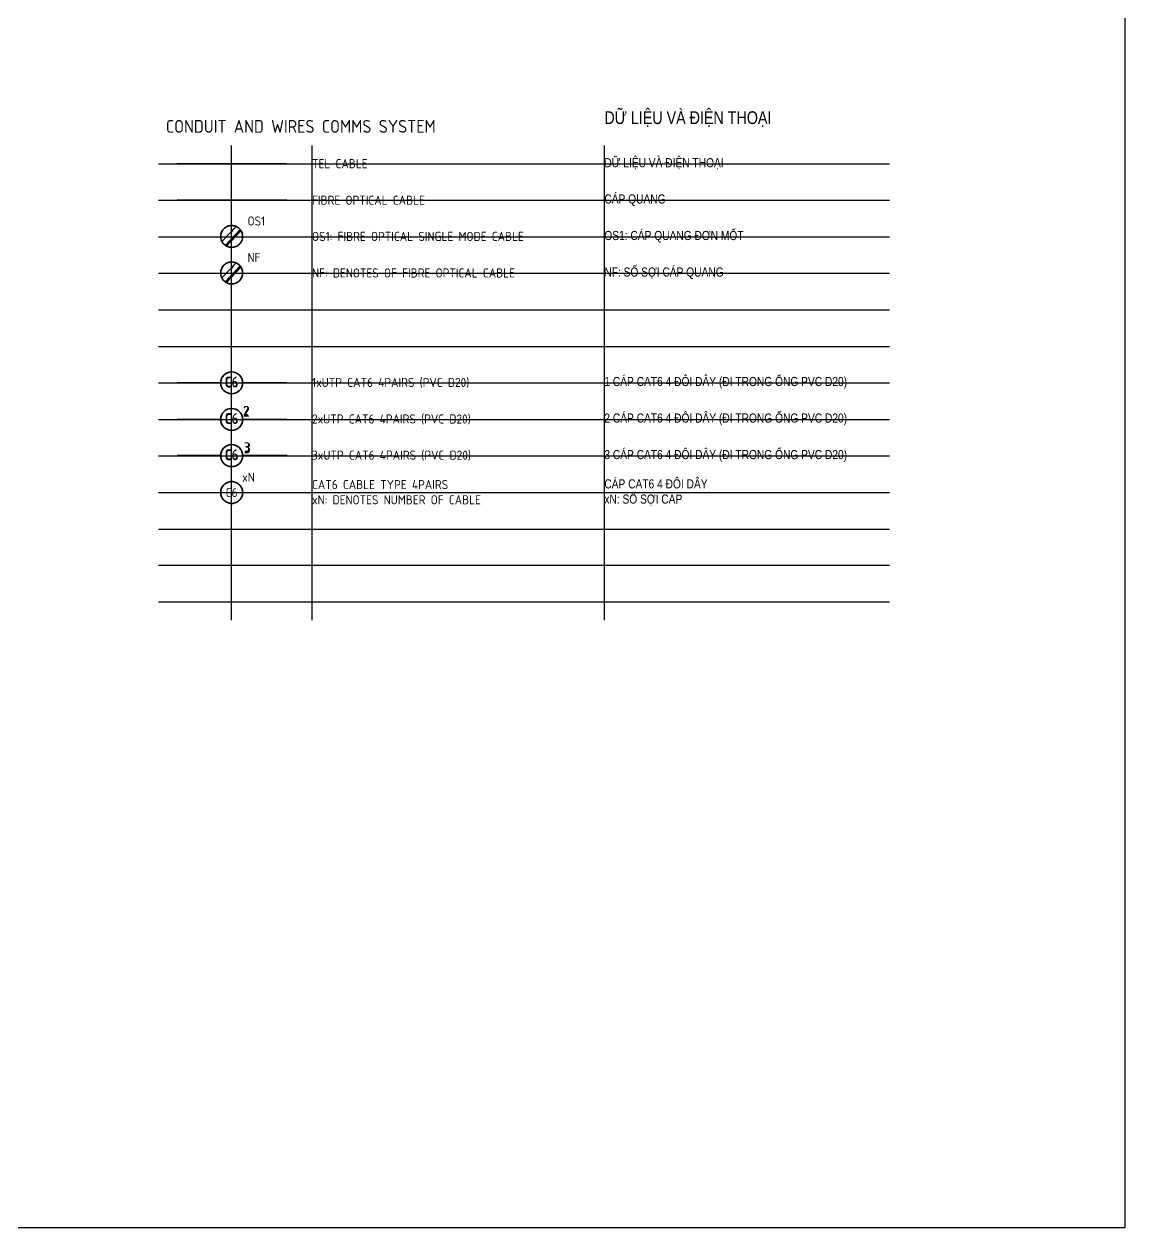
# Model space of a CAD drawing. Header units: millimetres. Extents: x -197 to 1453, y -101 to 618.
# Drawn here: x 1151.8 to 1453.1, y -101.4 to 228.2 of the extents above; entities that cross this region are included whole.
import ezdxf

# ---------------------------------------------------------------- set-up
doc = ezdxf.new("R2010")
doc.units = ezdxf.units.MM
doc.linetypes.add('HC-B_EC0-112 ZONE B-TELEPHONE & DATA SYSTEM SCHEMATIC (200529)$0$xx-219010-E-00-Coms-Conduit & Wire Legends$0$GEC-COMM_CENTER', pattern=[50.8, 31.75, -6.35, 6.35, -6.35])
for name, color, linetype, lineweight in [('HC-B_EC0-112 ZONE B-TELEPHONE & DATA SYSTEM SCHEMATIC (200529)$0$xx-219010-E-00-Coms-Conduit & Wire Legends$0$GEC-E-COMS-CONDUIT', 5, 'HC-B_EC0-112 ZONE B-TELEPHONE & DATA SYSTEM SCHEMATIC (200529)$0$xx-219010-E-00-Coms-Conduit & Wire Legends$0$GEC-COMM_CENTER', 35), ('HC-B_EC0-112 ZONE B-TELEPHONE & DATA SYSTEM SCHEMATIC (200529)$0$xx-219010-E-00-Coms-Conduit & Wire Legends$0$GEC-E-COMS-CONDUIT @ 1', 5, 'HC-B_EC0-112 ZONE B-TELEPHONE & DATA SYSTEM SCHEMATIC (200529)$0$xx-219010-E-00-Coms-Conduit & Wire Legends$0$GEC-COMM_CENTER', 35), ('HC-B_EC0-112 ZONE B-TELEPHONE & DATA SYSTEM SCHEMATIC (200529)$0$xx-219010-E-00-Coms-Conduit & Wire Legends$0$GEC-E-COMS-CONDUIT @ 1.1', 5, 'HC-B_EC0-112 ZONE B-TELEPHONE & DATA SYSTEM SCHEMATIC (200529)$0$xx-219010-E-00-Coms-Conduit & Wire Legends$0$GEC-COMM_CENTER', 35), ('HC-B_EC0-112 ZONE B-TELEPHONE & DATA SYSTEM SCHEMATIC (200529)$0$xx-219010-E-00-Coms-Conduit & Wire Legends$0$GEC-E-COMS-CONDUIT @ 1.2', 5, 'HC-B_EC0-112 ZONE B-TELEPHONE & DATA SYSTEM SCHEMATIC (200529)$0$xx-219010-E-00-Coms-Conduit & Wire Legends$0$GEC-COMM_CENTER', 35)]:
    doc.layers.add(name, color=color, linetype=linetype, lineweight=lineweight)
doc.layers.add('HC-B_EC0-112 ZONE B-TELEPHONE & DATA SYSTEM SCHEMATIC (200529)$0$xx-219010-E-00-Coms-Conduit & Wire Legends$0$GEC-G-ANNO-TEXT-EN', color=6, linetype='Continuous')
doc.layers.add('HC-B_EC0-112 ZONE B-TELEPHONE & DATA SYSTEM SCHEMATIC (200529)$0$xx-219010-E-00-Coms-Conduit & Wire Legends$0$GEC-G-ANNO-TEXT-VN', color=7, linetype='Continuous')
doc.layers.add('HC-B_EC0-112 ZONE B-TELEPHONE & DATA SYSTEM SCHEMATIC (200529)$0$xx-219010-E-00-Coms-Conduit & Wire Legends$0$GEC-G-LEGENDS-EXT LINES', color=251, linetype='Continuous', plot=False)
doc.styles.add('HC-B_EC0-112 ZONE B-TELEPHONE & DATA SYSTEM SCHEMATIC (200529)$0$xx-219010-E-00-Coms-Conduit & Wire Legends$0$GEC-EN_Text Style-2.5mm-Isocp', font='isocp.shx', dxfattribs={"height": 2.5})
doc.styles.add('HC-B_EC0-112 ZONE B-TELEPHONE & DATA SYSTEM SCHEMATIC (200529)$0$xx-219010-E-00-Coms-Conduit & Wire Legends$0$GEC-VN_Text Style-Arial-2.5mm-WF0.8', font='arial_0.ttf', dxfattribs={"width": 0.8, "height": 2.5})
doc.styles.add('HC-B_EC0-112 ZONE B-TELEPHONE & DATA SYSTEM SCHEMATIC (200529)$0$xx-219010-E-00-Coms-Conduit & Wire Legends$0$Standard', font='arial_0.ttf')
doc.linetypes.add('HC-B_EC0-112 ZONE B-TELEPHONE & DATA SYSTEM SCHEMATIC (200529)$0$xx-219010-E-00-Coms-Conduit & Wire Legends$0$GEC-E_Power_FO', pattern='A,12.7,-5.08,["FO",HC-B_EC0-112 ZONE B-TELEPHONE & DATA SYSTEM SCHEMATIC (200529)$0$xx-219010-E-00-Coms-Conduit & Wire Legends$0$GEC-EN_Text Style-2.5mm-Isocp,S=1.15,R=0,X=-2.54,Y=-1.27],-4', length=21.78)
doc.linetypes.add('HC-B_EC0-112 ZONE B-TELEPHONE & DATA SYSTEM SCHEMATIC (200529)$0$xx-219010-E-00-Coms-Conduit & Wire Legends$0$GEC-E_Power_P', pattern='A,12.7,-5.08,["P",HC-B_EC0-112 ZONE B-TELEPHONE & DATA SYSTEM SCHEMATIC (200529)$0$xx-219010-E-00-Coms-Conduit & Wire Legends$0$GEC-EN_Text Style-2.5mm-Isocp,S=1.15,R=0,X=-2.54,Y=-1.27],-2', length=19.78)
doc.dimstyles.new('HC-B_EC0-112 ZONE B-TELEPHONE & DATA SYSTEM SCHEMATIC (200529)$0$xx-219010-E-00-Coms-Conduit & Wire Legends$0$Standard', dxfattribs={"dimtxt": 0.18, "dimasz": 0.18, "dimexe": 0.18, "dimexo": 0.0625, "dimgap": 0.09, "dimtad": 0, "dimtih": 1, "dimtoh": 1, "dimdec": 4, "dimzin": 0, "dimdsep": 46, "dimtxsty": 'HC-B_EC0-112 ZONE B-TELEPHONE & DATA SYSTEM SCHEMATIC (200529)$0$xx-219010-E-00-Coms-Conduit & Wire Legends$0$Standard', "dimcen": 0.09, "dimadec": 0, "dimazin": 0, "dimtfac": 1, "dimtdec": 4, "dimtofl": 0, "dimtmove": 0, "dimatfit": 3, "dimfxl": 1, "dimtolj": 1, "dimtzin": 0, "dimarcsym": 0})

# ---------------------------------------------------------------- blocks, each defined once
blk = doc.blocks.new('HC-B_EC0-112 ZONE B-TELEPHONE & DATA SYSTEM SCHEMATIC (200529)$0$xx-219010-E-00-Coms-Conduit & Wire Legends$0$GEC-G_LEGENDS-LINES')
at = {"layer": 'HC-B_EC0-112 ZONE B-TELEPHONE & DATA SYSTEM SCHEMATIC (200529)$0$xx-219010-E-00-Coms-Conduit & Wire Legends$0$GEC-G-LEGENDS-EXT LINES'}
for p, q in [((2, -10), (2, 0)), ((0, -5), (80, -5))]:
    blk.add_line(p, q, dxfattribs=at)
blk = doc.blocks.new('HC-B_EC0-112 ZONE B-TELEPHONE & DATA SYSTEM SCHEMATIC (200529)$0$xx-219010-E-00-Coms-Conduit & Wire Legends$0$GEC-G_LEGENDS-LINES.1')
at = {"layer": 'HC-B_EC0-112 ZONE B-TELEPHONE & DATA SYSTEM SCHEMATIC (200529)$0$xx-219010-E-00-Coms-Conduit & Wire Legends$0$GEC-G-LEGENDS-EXT LINES'}
for p, q in [((20, -10), (20, 0)), ((0, -5), (40, -5))]:
    blk.add_line(p, q, dxfattribs=at)
blk = doc.blocks.new('*U155')
at = {"layer": 'HC-B_EC0-112 ZONE B-TELEPHONE & DATA SYSTEM SCHEMATIC (200529)$0$xx-219010-E-00-Coms-Conduit & Wire Legends$0$GEC-E-COMS-CONDUIT @ 1', "color": 7, "linetype": 'Continuous', "true_color": 0xffffff, "insert": (20, -71.24), "char_height": 2.5, "width": 5.2168, "attachment_point": 5, "style": 'HC-B_EC0-112 ZONE B-TELEPHONE & DATA SYSTEM SCHEMATIC (200529)$0$xx-219010-E-00-Coms-Conduit & Wire Legends$0$GEC-EN_Text Style-2.5mm-Isocp'}
blk.add_mtext('C6', dxfattribs=at)
at = {"layer": 'HC-B_EC0-112 ZONE B-TELEPHONE & DATA SYSTEM SCHEMATIC (200529)$0$xx-219010-E-00-Coms-Conduit & Wire Legends$0$GEC-E-COMS-CONDUIT @ 1.1', "color": 7, "linetype": 'Continuous', "true_color": 0xffffff, "insert": (20, -71.24), "char_height": 2.75, "width": 5.7385, "attachment_point": 5, "style": 'HC-B_EC0-112 ZONE B-TELEPHONE & DATA SYSTEM SCHEMATIC (200529)$0$xx-219010-E-00-Coms-Conduit & Wire Legends$0$GEC-EN_Text Style-2.5mm-Isocp'}
blk.add_mtext('C6', dxfattribs=at)
at = {"layer": 'HC-B_EC0-112 ZONE B-TELEPHONE & DATA SYSTEM SCHEMATIC (200529)$0$xx-219010-E-00-Coms-Conduit & Wire Legends$0$GEC-E-COMS-CONDUIT @ 1.2', "color": 7, "linetype": 'Continuous', "true_color": 0xffffff, "insert": (20, -71.24), "char_height": 3, "width": 6.2602, "attachment_point": 5, "style": 'HC-B_EC0-112 ZONE B-TELEPHONE & DATA SYSTEM SCHEMATIC (200529)$0$xx-219010-E-00-Coms-Conduit & Wire Legends$0$GEC-EN_Text Style-2.5mm-Isocp'}
blk.add_mtext('C6', dxfattribs=at)
blk = doc.blocks.new('*U156')
at = {"layer": 'HC-B_EC0-112 ZONE B-TELEPHONE & DATA SYSTEM SCHEMATIC (200529)$0$xx-219010-E-00-Coms-Conduit & Wire Legends$0$GEC-E-COMS-CONDUIT @ 1', "color": 0, "linetype": 'Continuous', "insert": (20, -81.24), "char_height": 2.5, "width": 5.2168, "attachment_point": 5, "style": 'HC-B_EC0-112 ZONE B-TELEPHONE & DATA SYSTEM SCHEMATIC (200529)$0$xx-219010-E-00-Coms-Conduit & Wire Legends$0$GEC-EN_Text Style-2.5mm-Isocp'}
blk.add_mtext('C6', dxfattribs=at)
at = {"layer": 'HC-B_EC0-112 ZONE B-TELEPHONE & DATA SYSTEM SCHEMATIC (200529)$0$xx-219010-E-00-Coms-Conduit & Wire Legends$0$GEC-E-COMS-CONDUIT @ 1.1', "color": 0, "linetype": 'Continuous', "insert": (20, -81.24), "char_height": 2.75, "width": 5.7385, "attachment_point": 5, "style": 'HC-B_EC0-112 ZONE B-TELEPHONE & DATA SYSTEM SCHEMATIC (200529)$0$xx-219010-E-00-Coms-Conduit & Wire Legends$0$GEC-EN_Text Style-2.5mm-Isocp'}
blk.add_mtext('C6', dxfattribs=at)
at = {"layer": 'HC-B_EC0-112 ZONE B-TELEPHONE & DATA SYSTEM SCHEMATIC (200529)$0$xx-219010-E-00-Coms-Conduit & Wire Legends$0$GEC-E-COMS-CONDUIT @ 1.2', "color": 0, "linetype": 'Continuous', "insert": (20, -81.24), "char_height": 3, "width": 6.2602, "attachment_point": 5, "style": 'HC-B_EC0-112 ZONE B-TELEPHONE & DATA SYSTEM SCHEMATIC (200529)$0$xx-219010-E-00-Coms-Conduit & Wire Legends$0$GEC-EN_Text Style-2.5mm-Isocp'}
blk.add_mtext('C6', dxfattribs=at)
blk = doc.blocks.new('*U157')
at = {"layer": 'HC-B_EC0-112 ZONE B-TELEPHONE & DATA SYSTEM SCHEMATIC (200529)$0$xx-219010-E-00-Coms-Conduit & Wire Legends$0$GEC-E-COMS-CONDUIT @ 1', "color": 0, "linetype": 'Continuous', "insert": (20, -91.15), "char_height": 2.5, "width": 5.2168, "attachment_point": 5, "style": 'HC-B_EC0-112 ZONE B-TELEPHONE & DATA SYSTEM SCHEMATIC (200529)$0$xx-219010-E-00-Coms-Conduit & Wire Legends$0$GEC-EN_Text Style-2.5mm-Isocp'}
blk.add_mtext('C6', dxfattribs=at)
at = {"layer": 'HC-B_EC0-112 ZONE B-TELEPHONE & DATA SYSTEM SCHEMATIC (200529)$0$xx-219010-E-00-Coms-Conduit & Wire Legends$0$GEC-E-COMS-CONDUIT @ 1.1', "color": 0, "linetype": 'Continuous', "insert": (20, -91.15), "char_height": 2.75, "width": 5.7385, "attachment_point": 5, "style": 'HC-B_EC0-112 ZONE B-TELEPHONE & DATA SYSTEM SCHEMATIC (200529)$0$xx-219010-E-00-Coms-Conduit & Wire Legends$0$GEC-EN_Text Style-2.5mm-Isocp'}
blk.add_mtext('C6', dxfattribs=at)
at = {"layer": 'HC-B_EC0-112 ZONE B-TELEPHONE & DATA SYSTEM SCHEMATIC (200529)$0$xx-219010-E-00-Coms-Conduit & Wire Legends$0$GEC-E-COMS-CONDUIT @ 1.2', "color": 0, "linetype": 'Continuous', "insert": (20, -91.15), "char_height": 3, "width": 6.2602, "attachment_point": 5, "style": 'HC-B_EC0-112 ZONE B-TELEPHONE & DATA SYSTEM SCHEMATIC (200529)$0$xx-219010-E-00-Coms-Conduit & Wire Legends$0$GEC-EN_Text Style-2.5mm-Isocp'}
blk.add_mtext('C6', dxfattribs=at)
blk = doc.blocks.new('*U158')
at = {"layer": 'HC-B_EC0-112 ZONE B-TELEPHONE & DATA SYSTEM SCHEMATIC (200529)$0$xx-219010-E-00-Coms-Conduit & Wire Legends$0$GEC-E-COMS-CONDUIT @ 1', "linetype": 'Continuous', "insert": (23.13, -77.76), "char_height": 2.5, "width": 1.6515, "attachment_point": 1, "style": 'HC-B_EC0-112 ZONE B-TELEPHONE & DATA SYSTEM SCHEMATIC (200529)$0$xx-219010-E-00-Coms-Conduit & Wire Legends$0$GEC-EN_Text Style-2.5mm-Isocp'}
blk.add_mtext('2', dxfattribs=at)
at = {"layer": 'HC-B_EC0-112 ZONE B-TELEPHONE & DATA SYSTEM SCHEMATIC (200529)$0$xx-219010-E-00-Coms-Conduit & Wire Legends$0$GEC-E-COMS-CONDUIT @ 1.1', "linetype": 'Continuous', "insert": (23.13, -77.76), "char_height": 2.75, "width": 1.8166, "attachment_point": 1, "style": 'HC-B_EC0-112 ZONE B-TELEPHONE & DATA SYSTEM SCHEMATIC (200529)$0$xx-219010-E-00-Coms-Conduit & Wire Legends$0$GEC-EN_Text Style-2.5mm-Isocp'}
blk.add_mtext('2', dxfattribs=at)
at = {"layer": 'HC-B_EC0-112 ZONE B-TELEPHONE & DATA SYSTEM SCHEMATIC (200529)$0$xx-219010-E-00-Coms-Conduit & Wire Legends$0$GEC-E-COMS-CONDUIT @ 1.2', "linetype": 'Continuous', "insert": (23.13, -77.76), "char_height": 3, "width": 1.9817, "attachment_point": 1, "style": 'HC-B_EC0-112 ZONE B-TELEPHONE & DATA SYSTEM SCHEMATIC (200529)$0$xx-219010-E-00-Coms-Conduit & Wire Legends$0$GEC-EN_Text Style-2.5mm-Isocp'}
blk.add_mtext('2', dxfattribs=at)
blk = doc.blocks.new('*U159')
at = {"layer": 'HC-B_EC0-112 ZONE B-TELEPHONE & DATA SYSTEM SCHEMATIC (200529)$0$xx-219010-E-00-Coms-Conduit & Wire Legends$0$GEC-E-COMS-CONDUIT @ 1', "linetype": 'Continuous', "insert": (23.37, -87.76), "char_height": 2.5, "width": 1.6515, "attachment_point": 1, "style": 'HC-B_EC0-112 ZONE B-TELEPHONE & DATA SYSTEM SCHEMATIC (200529)$0$xx-219010-E-00-Coms-Conduit & Wire Legends$0$GEC-EN_Text Style-2.5mm-Isocp'}
blk.add_mtext('3', dxfattribs=at)
at = {"layer": 'HC-B_EC0-112 ZONE B-TELEPHONE & DATA SYSTEM SCHEMATIC (200529)$0$xx-219010-E-00-Coms-Conduit & Wire Legends$0$GEC-E-COMS-CONDUIT @ 1.1', "linetype": 'Continuous', "insert": (23.37, -87.76), "char_height": 2.75, "width": 1.8166, "attachment_point": 1, "style": 'HC-B_EC0-112 ZONE B-TELEPHONE & DATA SYSTEM SCHEMATIC (200529)$0$xx-219010-E-00-Coms-Conduit & Wire Legends$0$GEC-EN_Text Style-2.5mm-Isocp'}
blk.add_mtext('3', dxfattribs=at)
at = {"layer": 'HC-B_EC0-112 ZONE B-TELEPHONE & DATA SYSTEM SCHEMATIC (200529)$0$xx-219010-E-00-Coms-Conduit & Wire Legends$0$GEC-E-COMS-CONDUIT @ 1.2', "linetype": 'Continuous', "insert": (23.37, -87.76), "char_height": 3, "width": 1.9817, "attachment_point": 1, "style": 'HC-B_EC0-112 ZONE B-TELEPHONE & DATA SYSTEM SCHEMATIC (200529)$0$xx-219010-E-00-Coms-Conduit & Wire Legends$0$GEC-EN_Text Style-2.5mm-Isocp'}
blk.add_mtext('3', dxfattribs=at)
blk = doc.blocks.new('HC-B_EC0-112 ZONE B-TELEPHONE & DATA SYSTEM SCHEMATIC (200529)$0$xx-219010-E-00-Coms-Conduit & Wire Legends$0$GEC-E_COMMS-CABLE-CAT.6')
blk.add_circle((0, 0), 3)
at = {"color": 7, "insert": (0, 0), "char_height": 2.5, "width": 6.8748, "attachment_point": 5, "style": 'HC-B_EC0-112 ZONE B-TELEPHONE & DATA SYSTEM SCHEMATIC (200529)$0$xx-219010-E-00-Coms-Conduit & Wire Legends$0$GEC-EN_Text Style-2.5mm-Isocp'}
blk.add_mtext('C6', dxfattribs=at)
at = {"color": 7, "style": 'HC-B_EC0-112 ZONE B-TELEPHONE & DATA SYSTEM SCHEMATIC (200529)$0$xx-219010-E-00-Coms-Conduit & Wire Legends$0$GEC-EN_Text Style-2.5mm-Isocp'}
for tag, p in [('XN', (2.88, 2.92)), ('GEC-NAME', (8.39, 3.78)), ('DESCRIPTION-1', (8.39, 0.28)), ('DESCRIPTION-2', (8.39, -3.22)), ('SPARE', (8.39, -6.72))]:
    blk.add_attdef(tag, p, '', height=2.5, dxfattribs=at)
blk = doc.blocks.new('HC-B_EC0-112 ZONE B-TELEPHONE & DATA SYSTEM SCHEMATIC (200529)$0$xx-219010-E-00-Coms-Conduit & Wire Legends$0$GEC-E_COMMS-DENOTES NUMBER OF FIRES')
blk.add_circle((0, 0), 3)
at = {"color": 7, "style": 'HC-B_EC0-112 ZONE B-TELEPHONE & DATA SYSTEM SCHEMATIC (200529)$0$xx-219010-E-00-Coms-Conduit & Wire Legends$0$GEC-EN_Text Style-2.5mm-Isocp'}
for tag, p in [('GEC-NAME', (4.35, 2.97)), ('DESCRIPTION-1', (4.35, -0.53)), ('DESCRIPTION-2', (4.35, -4.03)), ('SPARE', (4.35, -7.53))]:
    blk.add_attdef(tag, p, '', height=2.5, dxfattribs=at)
for points, override in [([(1.24, 2.73), (-2.66, -1.38)], {"dimasz": 2, "dimgap": 0.09, "dimtad": 0}), ([(2.45, 1.73), (-1.57, -2.56)], {"dimasz": 2, "dimgap": 0.09, "dimtad": 0, "dimlwd": 65535})]:
    blk.add_leader(points, dimstyle='HC-B_EC0-112 ZONE B-TELEPHONE & DATA SYSTEM SCHEMATIC (200529)$0$xx-219010-E-00-Coms-Conduit & Wire Legends$0$Standard', override=override)
blk = doc.blocks.new('HC-B_EC0-112 ZONE B-TELEPHONE & DATA SYSTEM SCHEMATIC (200529)$0$xx-219010-E-00-Coms-Conduit & Wire Legends')
at = {"layer": 'HC-B_EC0-112 ZONE B-TELEPHONE & DATA SYSTEM SCHEMATIC (200529)$0$xx-219010-E-00-Coms-Conduit & Wire Legends$0$GEC-E-COMS-CONDUIT', "linetype": 'HC-B_EC0-112 ZONE B-TELEPHONE & DATA SYSTEM SCHEMATIC (200529)$0$xx-219010-E-00-Coms-Conduit & Wire Legends$0$GEC-E_Power_P', "ltscale": 0.8}
blk.add_line((5, -11.47), (35, -11.47), dxfattribs=at)
at = {"layer": 'HC-B_EC0-112 ZONE B-TELEPHONE & DATA SYSTEM SCHEMATIC (200529)$0$xx-219010-E-00-Coms-Conduit & Wire Legends$0$GEC-E-COMS-CONDUIT', "linetype": 'HC-B_EC0-112 ZONE B-TELEPHONE & DATA SYSTEM SCHEMATIC (200529)$0$xx-219010-E-00-Coms-Conduit & Wire Legends$0$GEC-E_Power_FO', "ltscale": 0.8}
blk.add_line((5.08, -21.47), (35.08, -21.47), dxfattribs=at)
at = {"layer": 'HC-B_EC0-112 ZONE B-TELEPHONE & DATA SYSTEM SCHEMATIC (200529)$0$xx-219010-E-00-Coms-Conduit & Wire Legends$0$GEC-E-COMS-CONDUIT', "linetype": 'Continuous'}
for p, q in [((5.11, -71.47), (17, -71.47)), ((23, -71.47), (34.98, -71.47)), ((5.05, -81.47), (17, -81.47)), ((23, -81.47), (35.11, -81.47)), ((5.05, -91.38), (17, -91.38)), ((23, -91.38), (35.24, -91.38))]:
    blk.add_line(p, q, dxfattribs=at)
for centre in [(20, -71.47), (20, -81.47), (20, -91.38)]:
    blk.add_circle(centre, 3, dxfattribs=at)
for p, values in [((20, -31.38), {'GEC-NAME': 'OS1'}), ((20, -41.38), {'GEC-NAME': 'NF'})]:
    blk.add_blockref('HC-B_EC0-112 ZONE B-TELEPHONE & DATA SYSTEM SCHEMATIC (200529)$0$xx-219010-E-00-Coms-Conduit & Wire Legends$0$GEC-E_COMMS-DENOTES NUMBER OF FIRES', p, dxfattribs=at).add_auto_attribs(values)
at = {"layer": 'HC-B_EC0-112 ZONE B-TELEPHONE & DATA SYSTEM SCHEMATIC (200529)$0$xx-219010-E-00-Coms-Conduit & Wire Legends$0$GEC-E-COMS-CONDUIT'}
for name in ['*U155', '*U158', '*U156', '*U159', '*U157']:
    blk.add_blockref(name, (0, 0), dxfattribs=at)
at = {"layer": 'HC-B_EC0-112 ZONE B-TELEPHONE & DATA SYSTEM SCHEMATIC (200529)$0$xx-219010-E-00-Coms-Conduit & Wire Legends$0$GEC-E-COMS-CONDUIT', "linetype": 'Continuous'}
ref = blk.add_blockref('HC-B_EC0-112 ZONE B-TELEPHONE & DATA SYSTEM SCHEMATIC (200529)$0$xx-219010-E-00-Coms-Conduit & Wire Legends$0$GEC-E_COMMS-CABLE-CAT.6', (20, -101.47), dxfattribs=at)
ref.add_attrib('XN', 'xN', (22.88, -98.55), dxfattribs={"layer": '0', "color": 7, "height": 2.5, "style": 'HC-B_EC0-112 ZONE B-TELEPHONE & DATA SYSTEM SCHEMATIC (200529)$0$xx-219010-E-00-Coms-Conduit & Wire Legends$0$GEC-EN_Text Style-2.5mm-Isocp'})
at = {"layer": 'HC-B_EC0-112 ZONE B-TELEPHONE & DATA SYSTEM SCHEMATIC (200529)$0$xx-219010-E-00-Coms-Conduit & Wire Legends$0$GEC-G-ANNO-TEXT-VN'}
for name, p in [('HC-B_EC0-112 ZONE B-TELEPHONE & DATA SYSTEM SCHEMATIC (200529)$0$xx-219010-E-00-Coms-Conduit & Wire Legends$0$GEC-G_LEGENDS-LINES.1', (0, -6.47)), ('HC-B_EC0-112 ZONE B-TELEPHONE & DATA SYSTEM SCHEMATIC (200529)$0$xx-219010-E-00-Coms-Conduit & Wire Legends$0$GEC-G_LEGENDS-LINES', (40, -6.47)), ('HC-B_EC0-112 ZONE B-TELEPHONE & DATA SYSTEM SCHEMATIC (200529)$0$xx-219010-E-00-Coms-Conduit & Wire Legends$0$GEC-G_LEGENDS-LINES', (120, -6.47)), ('HC-B_EC0-112 ZONE B-TELEPHONE & DATA SYSTEM SCHEMATIC (200529)$0$xx-219010-E-00-Coms-Conduit & Wire Legends$0$GEC-G_LEGENDS-LINES.1', (0, -16.47)), ('HC-B_EC0-112 ZONE B-TELEPHONE & DATA SYSTEM SCHEMATIC (200529)$0$xx-219010-E-00-Coms-Conduit & Wire Legends$0$GEC-G_LEGENDS-LINES', (40, -16.47)), ('HC-B_EC0-112 ZONE B-TELEPHONE & DATA SYSTEM SCHEMATIC (200529)$0$xx-219010-E-00-Coms-Conduit & Wire Legends$0$GEC-G_LEGENDS-LINES', (120, -16.47)), ('HC-B_EC0-112 ZONE B-TELEPHONE & DATA SYSTEM SCHEMATIC (200529)$0$xx-219010-E-00-Coms-Conduit & Wire Legends$0$GEC-G_LEGENDS-LINES.1', (0, -26.47)), ('HC-B_EC0-112 ZONE B-TELEPHONE & DATA SYSTEM SCHEMATIC (200529)$0$xx-219010-E-00-Coms-Conduit & Wire Legends$0$GEC-G_LEGENDS-LINES', (40, -26.47)), ('HC-B_EC0-112 ZONE B-TELEPHONE & DATA SYSTEM SCHEMATIC (200529)$0$xx-219010-E-00-Coms-Conduit & Wire Legends$0$GEC-G_LEGENDS-LINES', (120, -26.47)), ('HC-B_EC0-112 ZONE B-TELEPHONE & DATA SYSTEM SCHEMATIC (200529)$0$xx-219010-E-00-Coms-Conduit & Wire Legends$0$GEC-G_LEGENDS-LINES.1', (0, -36.47)), ('HC-B_EC0-112 ZONE B-TELEPHONE & DATA SYSTEM SCHEMATIC (200529)$0$xx-219010-E-00-Coms-Conduit & Wire Legends$0$GEC-G_LEGENDS-LINES', (40, -36.47)), ('HC-B_EC0-112 ZONE B-TELEPHONE & DATA SYSTEM SCHEMATIC (200529)$0$xx-219010-E-00-Coms-Conduit & Wire Legends$0$GEC-G_LEGENDS-LINES', (120, -36.47)), ('HC-B_EC0-112 ZONE B-TELEPHONE & DATA SYSTEM SCHEMATIC (200529)$0$xx-219010-E-00-Coms-Conduit & Wire Legends$0$GEC-G_LEGENDS-LINES.1', (0, -46.47)), ('HC-B_EC0-112 ZONE B-TELEPHONE & DATA SYSTEM SCHEMATIC (200529)$0$xx-219010-E-00-Coms-Conduit & Wire Legends$0$GEC-G_LEGENDS-LINES', (40, -46.47)), ('HC-B_EC0-112 ZONE B-TELEPHONE & DATA SYSTEM SCHEMATIC (200529)$0$xx-219010-E-00-Coms-Conduit & Wire Legends$0$GEC-G_LEGENDS-LINES', (120, -46.47)), ('HC-B_EC0-112 ZONE B-TELEPHONE & DATA SYSTEM SCHEMATIC (200529)$0$xx-219010-E-00-Coms-Conduit & Wire Legends$0$GEC-G_LEGENDS-LINES.1', (0, -56.47)), ('HC-B_EC0-112 ZONE B-TELEPHONE & DATA SYSTEM SCHEMATIC (200529)$0$xx-219010-E-00-Coms-Conduit & Wire Legends$0$GEC-G_LEGENDS-LINES', (40, -56.47)), ('HC-B_EC0-112 ZONE B-TELEPHONE & DATA SYSTEM SCHEMATIC (200529)$0$xx-219010-E-00-Coms-Conduit & Wire Legends$0$GEC-G_LEGENDS-LINES', (120, -56.47)), ('HC-B_EC0-112 ZONE B-TELEPHONE & DATA SYSTEM SCHEMATIC (200529)$0$xx-219010-E-00-Coms-Conduit & Wire Legends$0$GEC-G_LEGENDS-LINES.1', (0, -66.47)), ('HC-B_EC0-112 ZONE B-TELEPHONE & DATA SYSTEM SCHEMATIC (200529)$0$xx-219010-E-00-Coms-Conduit & Wire Legends$0$GEC-G_LEGENDS-LINES', (40, -66.47)), ('HC-B_EC0-112 ZONE B-TELEPHONE & DATA SYSTEM SCHEMATIC (200529)$0$xx-219010-E-00-Coms-Conduit & Wire Legends$0$GEC-G_LEGENDS-LINES', (120, -66.47)), ('HC-B_EC0-112 ZONE B-TELEPHONE & DATA SYSTEM SCHEMATIC (200529)$0$xx-219010-E-00-Coms-Conduit & Wire Legends$0$GEC-G_LEGENDS-LINES.1', (0, -76.47)), ('HC-B_EC0-112 ZONE B-TELEPHONE & DATA SYSTEM SCHEMATIC (200529)$0$xx-219010-E-00-Coms-Conduit & Wire Legends$0$GEC-G_LEGENDS-LINES', (40, -76.47)), ('HC-B_EC0-112 ZONE B-TELEPHONE & DATA SYSTEM SCHEMATIC (200529)$0$xx-219010-E-00-Coms-Conduit & Wire Legends$0$GEC-G_LEGENDS-LINES', (120, -76.47)), ('HC-B_EC0-112 ZONE B-TELEPHONE & DATA SYSTEM SCHEMATIC (200529)$0$xx-219010-E-00-Coms-Conduit & Wire Legends$0$GEC-G_LEGENDS-LINES.1', (0, -86.47)), ('HC-B_EC0-112 ZONE B-TELEPHONE & DATA SYSTEM SCHEMATIC (200529)$0$xx-219010-E-00-Coms-Conduit & Wire Legends$0$GEC-G_LEGENDS-LINES', (40, -86.47)), ('HC-B_EC0-112 ZONE B-TELEPHONE & DATA SYSTEM SCHEMATIC (200529)$0$xx-219010-E-00-Coms-Conduit & Wire Legends$0$GEC-G_LEGENDS-LINES', (120, -86.47)), ('HC-B_EC0-112 ZONE B-TELEPHONE & DATA SYSTEM SCHEMATIC (200529)$0$xx-219010-E-00-Coms-Conduit & Wire Legends$0$GEC-G_LEGENDS-LINES.1', (0, -96.47)), ('HC-B_EC0-112 ZONE B-TELEPHONE & DATA SYSTEM SCHEMATIC (200529)$0$xx-219010-E-00-Coms-Conduit & Wire Legends$0$GEC-G_LEGENDS-LINES', (40, -96.47)), ('HC-B_EC0-112 ZONE B-TELEPHONE & DATA SYSTEM SCHEMATIC (200529)$0$xx-219010-E-00-Coms-Conduit & Wire Legends$0$GEC-G_LEGENDS-LINES', (120, -96.47)), ('HC-B_EC0-112 ZONE B-TELEPHONE & DATA SYSTEM SCHEMATIC (200529)$0$xx-219010-E-00-Coms-Conduit & Wire Legends$0$GEC-G_LEGENDS-LINES.1', (0, -106.47)), ('HC-B_EC0-112 ZONE B-TELEPHONE & DATA SYSTEM SCHEMATIC (200529)$0$xx-219010-E-00-Coms-Conduit & Wire Legends$0$GEC-G_LEGENDS-LINES', (40, -106.47)), ('HC-B_EC0-112 ZONE B-TELEPHONE & DATA SYSTEM SCHEMATIC (200529)$0$xx-219010-E-00-Coms-Conduit & Wire Legends$0$GEC-G_LEGENDS-LINES', (120, -106.47)), ('HC-B_EC0-112 ZONE B-TELEPHONE & DATA SYSTEM SCHEMATIC (200529)$0$xx-219010-E-00-Coms-Conduit & Wire Legends$0$GEC-G_LEGENDS-LINES.1', (0, -116.38)), ('HC-B_EC0-112 ZONE B-TELEPHONE & DATA SYSTEM SCHEMATIC (200529)$0$xx-219010-E-00-Coms-Conduit & Wire Legends$0$GEC-G_LEGENDS-LINES', (40, -116.38)), ('HC-B_EC0-112 ZONE B-TELEPHONE & DATA SYSTEM SCHEMATIC (200529)$0$xx-219010-E-00-Coms-Conduit & Wire Legends$0$GEC-G_LEGENDS-LINES', (120, -116.38)), ('HC-B_EC0-112 ZONE B-TELEPHONE & DATA SYSTEM SCHEMATIC (200529)$0$xx-219010-E-00-Coms-Conduit & Wire Legends$0$GEC-G_LEGENDS-LINES.1', (0, -126.38)), ('HC-B_EC0-112 ZONE B-TELEPHONE & DATA SYSTEM SCHEMATIC (200529)$0$xx-219010-E-00-Coms-Conduit & Wire Legends$0$GEC-G_LEGENDS-LINES', (40, -126.38)), ('HC-B_EC0-112 ZONE B-TELEPHONE & DATA SYSTEM SCHEMATIC (200529)$0$xx-219010-E-00-Coms-Conduit & Wire Legends$0$GEC-G_LEGENDS-LINES', (120, -126.38))]:
    blk.add_blockref(name, p, dxfattribs=at)
at = {"layer": 'HC-B_EC0-112 ZONE B-TELEPHONE & DATA SYSTEM SCHEMATIC (200529)$0$xx-219010-E-00-Coms-Conduit & Wire Legends$0$GEC-G-ANNO-TEXT-EN', "attachment_point": 4, "style": 'HC-B_EC0-112 ZONE B-TELEPHONE & DATA SYSTEM SCHEMATIC (200529)$0$xx-219010-E-00-Coms-Conduit & Wire Legends$0$GEC-EN_Text Style-2.5mm-Isocp'}
for s, insert, char_height in [('CONDUIT AND WIRES COMMS SYSTEM ', (2, -1.26), 3.5), ('TEL CABLE ', (42, -11.47), 2.5), ('FIBRE OPTICAL CABLE ', (42, -21.47), 2.5), ('OS1: FIBRE OPTICAL SINGLE MODE CABLE', (42, -31.38), 2.5), ('NF: DENOTES OF FIBRE OPTICAL CABLE', (42, -41.38), 2.5), ('1xUTP CAT6 4PAIRS (PVC D20)', (42, -71.47), 2.5), ('2xUTP CAT6 4PAIRS (PVC D20)', (42, -81.47), 2.5), ('3xUTP CAT6 4PAIRS (PVC D20)', (42, -91.38), 2.5), ('CAT6 CABLE TYPE 4PAIRS\\PxN: DENOTES NUMBER OF CABLE', (42, -101.39), 2.5)]:
    blk.add_mtext_dynamic_manual_height_columns(s, width=70, gutter_width=12.5, heights=[0], dxfattribs=dict(at, insert=insert, char_height=char_height))
at = {"layer": 'HC-B_EC0-112 ZONE B-TELEPHONE & DATA SYSTEM SCHEMATIC (200529)$0$xx-219010-E-00-Coms-Conduit & Wire Legends$0$GEC-G-ANNO-TEXT-VN', "attachment_point": 4, "style": 'HC-B_EC0-112 ZONE B-TELEPHONE & DATA SYSTEM SCHEMATIC (200529)$0$xx-219010-E-00-Coms-Conduit & Wire Legends$0$GEC-VN_Text Style-Arial-2.5mm-WF0.8'}
for s, insert, char_height in [('DỮ LIỆU VÀ ĐIỆN THOẠI', (122.01, 0.74), 3.5), ('DỮ LIỆU VÀ ĐIỆN THOẠI', (122, -11.47), 2.5), ('CÁP QUANG', (122, -21.47), 2.5), ('OS1: CÁP QUANG ĐƠN MỐT', (122, -31.47), 2.5), ('NF: SỐ SỢI CÁP QUANG', (122, -41.47), 2.5), ('1 CÁP CAT6 4 ĐÔI DÂY (ĐI TRONG ỐNG PVC D20)', (122, -71.47), 2.5), ('2 CÁP CAT6 4 ĐÔI DÂY (ĐI TRONG ỐNG PVC D20)', (122, -81.47), 2.5), ('3 CÁP CAT6 4 ĐÔI DÂY (ĐI TRONG ỐNG PVC D20)', (122, -91.47), 2.5), ('CÁP CAT6 4 ĐÔI DÂY\\PxN: SỐ SỢI CÁP ', (122, -101.47), 2.5)]:
    blk.add_mtext_dynamic_manual_height_columns(s, width=70, gutter_width=12.5, heights=[0], dxfattribs=dict(at, insert=insert, char_height=char_height))
blk = doc.blocks.new('HC-B_EC0-112 ZONE B-TELEPHONE & DATA SYSTEM SCHEMATIC (200529)')
blk.add_lwpolyline([(-196.95, 617.68), (1453.09, 617.68), (1453.09, -101.37), (-196.95, -101.37)], close=True)
blk.add_blockref('HC-B_EC0-112 ZONE B-TELEPHONE & DATA SYSTEM SCHEMATIC (200529)$0$xx-219010-E-00-Coms-Conduit & Wire Legends', (1188.62, 201.41))

msp = doc.modelspace()

# ---------------------------------------------------------------- block references
msp.add_blockref('HC-B_EC0-112 ZONE B-TELEPHONE & DATA SYSTEM SCHEMATIC (200529)', (0, 0))

doc.saveas('drawing.dxf')
